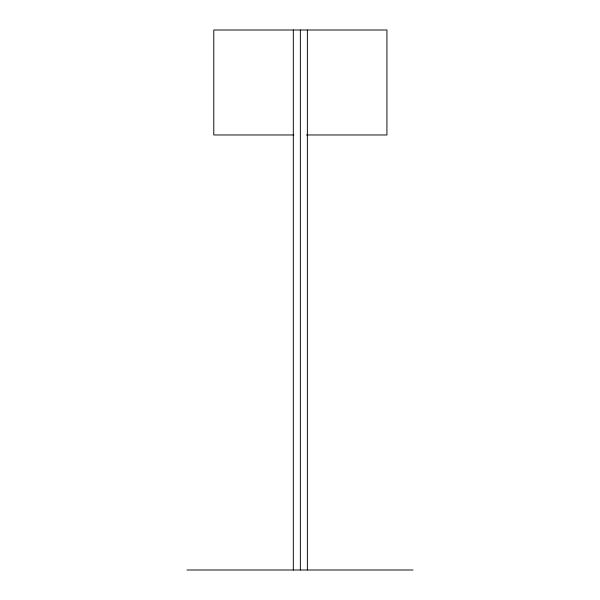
<?xml version="1.0" encoding="UTF-8"?>
<svg xmlns="http://www.w3.org/2000/svg" width="600" height="600" viewBox="0 0 600 600"><rect width="100%" height="100%" fill="white"/><g stroke="black" fill="none" stroke-linecap="round" stroke-linejoin="round"><path stroke-width="0.9" d="M293.835 134.97L213.78 134.97L213.78 30L386.925 30L386.925 134.97L306.435 134.97M186.922 570L413.077 570M307.38 30L307.38 570M300.353 30L300.353 570M293.325 30L293.325 570"/></g></svg>
